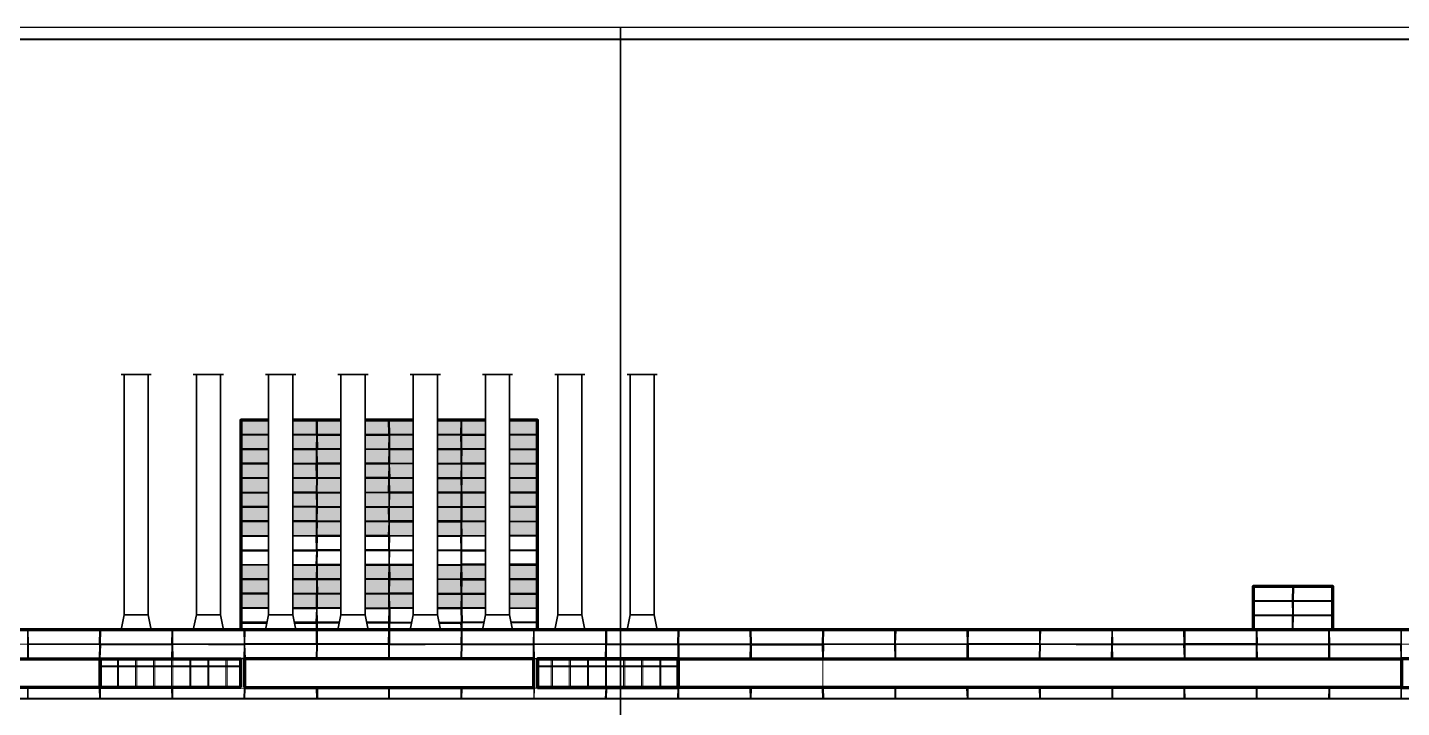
# Model space of a CAD drawing. Extents: x -50000 to 1632000, y -47600 to 308800.
# Drawn here: x 909987 to 1024013, y 252350 to 308800 of the extents above; entities that cross this region are included whole.
import ezdxf

# ---------------------------------------------------------------- set-up
doc = ezdxf.new("R2010")
doc.units = 0
doc.header["$MEASUREMENT"] = 0
doc.layers.get('Defpoints').update_dxf_attribs({"color": 6})
doc.layers.add('1', color=7, linetype='Continuous')

msp = doc.modelspace()

# ---------------------------------------------------------------- hatches: boundary and pattern name
at = {"layer": '1', "linetype": 'Continuous'}
h = msp.add_hatch(color=251, dxfattribs=at)
h.dxf.hatch_style = 1
h.paths.add_polyline_path([(930000, 276139.8), (927736.9, 276138.5), (927725.1, 275030.3), (930000, 275042.9)])
h = msp.add_hatch(color=251, dxfattribs=at)
h.dxf.hatch_style = 1
h.paths.add_polyline_path([(933943.7, 276142.1), (932000, 276141), (932000, 275054), (933954, 275064.8)])
h = msp.add_hatch(color=251, dxfattribs=at)
h.dxf.hatch_style = 1
h.paths.add_polyline_path([(936000, 276139.5), (934051.7, 276128.9), (934046.7, 275049), (936000, 275043.9)])
h = msp.add_hatch(color=251, dxfattribs=at)
h.dxf.hatch_style = 1
h.paths.add_polyline_path([(939931.2, 276161.1), (938000, 276150.5), (938000, 275038.6), (939941.8, 275033.4)])
h = msp.add_hatch(color=251, dxfattribs=at)
h.dxf.hatch_style = 1
h.paths.add_polyline_path([(942000, 276142.8), (940030.5, 276135.6), (940066.6, 275046.5), (942000, 275048.3)])
h = msp.add_hatch(color=251, dxfattribs=at)
h.dxf.hatch_style = 1
h.paths.add_polyline_path([(945938.8, 276157.3), (944000, 276150.2), (944000, 275050.2), (945934.5, 275051.9)])
h = msp.add_hatch(color=251, dxfattribs=at)
h.dxf.hatch_style = 1
h.paths.add_polyline_path([(948000, 276152), (946044.8, 276144.4), (946028.4, 275032.6), (948000, 275041.9)])
h = msp.add_hatch(color=251, dxfattribs=at)
h.dxf.hatch_style = 1
h.paths.add_polyline_path([(952257.7, 276168.6), (950000, 276159.8), (950000, 275051.2), (952257.7, 275061.8)])
h = msp.add_hatch(color=251, dxfattribs=at)
h.dxf.hatch_style = 1
h.paths.add_polyline_path([(930000, 274957.7), (927752.5, 274964.1), (927729.3, 273845.9), (930000, 273852.8)])
h = msp.add_hatch(color=251, dxfattribs=at)
h.dxf.hatch_style = 1
h.paths.add_polyline_path([(933967.8, 274946.5), (932000, 274952.1), (932000, 273858.8), (933942.4, 273864.6)])
h = msp.add_hatch(color=251, dxfattribs=at)
h.dxf.hatch_style = 1
h.paths.add_polyline_path([(936000, 274935), (934063.2, 274938), (934070.7, 273861.1), (936000, 273850.5)])
h = msp.add_hatch(color=251, dxfattribs=at)
h.dxf.hatch_style = 1
h.paths.add_polyline_path([(939963.7, 274929), (938000, 274932), (938000, 273839.4), (939946.8, 273828.6)])
h = msp.add_hatch(color=251, dxfattribs=at)
h.dxf.hatch_style = 1
h.paths.add_polyline_path([(942000, 274956.9), (940057.4, 274965.4), (940050.9, 273855.6), (942000, 273859)])
h = msp.add_hatch(color=251, dxfattribs=at)
h.dxf.hatch_style = 1
h.paths.add_polyline_path([(945930.9, 274939.8), (944000, 274948.2), (944000, 273862.4), (945959.1, 273865.8)])
h = msp.add_hatch(color=251, dxfattribs=at)
h.dxf.hatch_style = 1
h.paths.add_polyline_path([(948000, 274940.6), (946043.1, 274927.8), (946033.2, 273862.3), (948000, 273853.9)])
h = msp.add_hatch(color=251, dxfattribs=at)
h.dxf.hatch_style = 1
h.paths.add_polyline_path([(952255.9, 274968.3), (950000, 274953.6), (950000, 273845.3), (952269.8, 273835.6)])
h = msp.add_hatch(color=251, dxfattribs=at)
h.dxf.hatch_style = 1
h.paths.add_polyline_path([(930000, 273731.1), (927773.7, 273726.6), (927770.6, 272673.5), (930000, 272658.4)])
h = msp.add_hatch(color=251, dxfattribs=at)
h.dxf.hatch_style = 1
h.paths.add_polyline_path([(933954.8, 273739), (932000, 273735.1), (932000, 272644.7), (933947.9, 272631.5)])
h = msp.add_hatch(color=251, dxfattribs=at)
h.dxf.hatch_style = 1
h.paths.add_polyline_path([(936000, 273769), (934025.1, 273771.7), (934046.7, 272662.8), (936000, 272666.2)])
h = msp.add_hatch(color=251, dxfattribs=at)
h.dxf.hatch_style = 1
h.paths.add_polyline_path([(939968.2, 273763.5), (938000, 273766.2), (938000, 272669.7), (939937.9, 272673.1)])
h = msp.add_hatch(color=251, dxfattribs=at)
h.dxf.hatch_style = 1
h.paths.add_polyline_path([(942000, 273733), (940067, 273733.1), (940060.4, 272633.3), (942000, 272640.2)])
h = msp.add_hatch(color=251, dxfattribs=at)
h.dxf.hatch_style = 1
h.paths.add_polyline_path([(945947.1, 273732.9), (944000, 273732.9), (944000, 272647.3), (945950, 272654.1)])
h = msp.add_hatch(color=251, dxfattribs=at)
h.dxf.hatch_style = 1
h.paths.add_polyline_path([(948000, 273754.9), (946064.7, 273766.4), (946043.6, 272659.9), (948000, 272652.4)])
h = msp.add_hatch(color=251, dxfattribs=at)
h.dxf.hatch_style = 1
h.paths.add_polyline_path([(952259.2, 273729.5), (950000, 273743), (950000, 272644.7), (952259.1, 272636.1)])
h = msp.add_hatch(color=251, dxfattribs=at)
h.dxf.hatch_style = 1
h.paths.add_polyline_path([(930000, 272541.5), (927738.5, 272537.8), (927768.2, 271454.4), (930000, 271454.3)])
h = msp.add_hatch(color=251, dxfattribs=at)
h.dxf.hatch_style = 1
h.paths.add_polyline_path([(933927.8, 272548), (932000, 272544.8), (932000, 271454.3), (933945.8, 271454.3)])
h = msp.add_hatch(color=251, dxfattribs=at)
h.dxf.hatch_style = 1
h.paths.add_polyline_path([(936000, 272546.6), (934061.8, 272554.8), (934059.1, 271444.2), (936000, 271452.3)])
h = msp.add_hatch(color=251, dxfattribs=at)
h.dxf.hatch_style = 1
h.paths.add_polyline_path([(939973.4, 272530), (938000, 272538.3), (938000, 271460.7), (939934, 271468.8)])
h = msp.add_hatch(color=251, dxfattribs=at)
h.dxf.hatch_style = 1
h.paths.add_polyline_path([(942000, 272560.4), (940028.5, 272570), (940073.8, 271438.7), (942000, 271448)])
h = msp.add_hatch(color=251, dxfattribs=at)
h.dxf.hatch_style = 1
h.paths.add_polyline_path([(945963.3, 272541.1), (944000, 272550.7), (944000, 271457.7), (945956.9, 271467.2)])
h = msp.add_hatch(color=251, dxfattribs=at)
h.dxf.hatch_style = 1
h.paths.add_polyline_path([(948000, 272550.7), (946045.6, 272549), (946036.4, 271442.6), (948000, 271446.4)])
h = msp.add_hatch(color=251, dxfattribs=at)
h.dxf.hatch_style = 1
h.paths.add_polyline_path([(952255.4, 272554.6), (950000, 272552.5), (950000, 271450.3), (952225.9, 271454.6)])
h = msp.add_hatch(color=251, dxfattribs=at)
h.dxf.hatch_style = 1
h.paths.add_polyline_path([(930000, 271358), (927742.2, 271350.6), (927725.8, 270225.8), (930000, 270235.7)])
h = msp.add_hatch(color=251, dxfattribs=at)
h.dxf.hatch_style = 1
h.paths.add_polyline_path([(933967.2, 271371), (932000, 271364.6), (932000, 270244.5), (933946.9, 270253)])
h = msp.add_hatch(color=251, dxfattribs=at)
h.dxf.hatch_style = 1
h.paths.add_polyline_path([(936000, 271348.8), (934045.9, 271348.3), (934033.6, 270231.6), (936000, 270234.1)])
h = msp.add_hatch(color=251, dxfattribs=at)
h.dxf.hatch_style = 1
h.paths.add_polyline_path([(939956.6, 271349.6), (938000, 271349.2), (938000, 270236.7), (939930.5, 270239.2)])
h = msp.add_hatch(color=251, dxfattribs=at)
h.dxf.hatch_style = 1
h.paths.add_polyline_path([(942000, 271356.4), (940036.4, 271369.1), (940055.6, 270257.7), (942000, 270258.9)])
h = msp.add_hatch(color=251, dxfattribs=at)
h.dxf.hatch_style = 1
h.paths.add_polyline_path([(945944.3, 271330.9), (944000, 271343.5), (944000, 270260.1), (945971.6, 270261.3)])
h = msp.add_hatch(color=251, dxfattribs=at)
h.dxf.hatch_style = 1
h.paths.add_polyline_path([(948000, 271349.9), (946052.7, 271344.2), (946027.2, 270272.7), (948000, 270266.3)])
h = msp.add_hatch(color=251, dxfattribs=at)
h.dxf.hatch_style = 1
h.paths.add_polyline_path([(952230, 271362.3), (950000, 271355.8), (950000, 270259.9), (952269.7, 270252.5)])
h = msp.add_hatch(color=251, dxfattribs=at)
h.dxf.hatch_style = 1
h.paths.add_polyline_path([(930000, 270144.3), (927743.1, 270152.5), (927744.2, 269061.4), (930000, 269060)])
h = msp.add_hatch(color=251, dxfattribs=at)
h.dxf.hatch_style = 1
h.paths.add_polyline_path([(933952.7, 270129.8), (932000, 270136.9), (932000, 269058.7), (933972, 269057.5)])
h = msp.add_hatch(color=251, dxfattribs=at)
h.dxf.hatch_style = 1
h.paths.add_polyline_path([(936000, 270152.9), (934044.3, 270147.1), (934049, 269036.5), (936000, 269041.9)])
h = msp.add_hatch(color=251, dxfattribs=at)
h.dxf.hatch_style = 1
h.paths.add_polyline_path([(939968.6, 270164.5), (938000, 270158.7), (938000, 269047.4), (939968.7, 269052.8)])
h = msp.add_hatch(color=251, dxfattribs=at)
h.dxf.hatch_style = 1
h.paths.add_polyline_path([(942000, 270144.3), (940066.5, 270140.9), (940029.4, 269030.6), (942000, 269031.3)])
h = msp.add_hatch(color=251, dxfattribs=at)
h.dxf.hatch_style = 1
h.paths.add_polyline_path([(945938.2, 270151.1), (944000, 270147.8), (944000, 269031.9), (945961.8, 269032.5)])
h = msp.add_hatch(color=251, dxfattribs=at)
h.dxf.hatch_style = 1
h.paths.add_polyline_path([(948000, 270146.7), (946060.7, 270144.4), (946055.5, 269044), (948000, 269048.3)])
h = msp.add_hatch(color=251, dxfattribs=at)
h.dxf.hatch_style = 1
h.paths.add_polyline_path([(952274.4, 270151.6), (950000, 270149), (950000, 269052.6), (952273.3, 269057.6)])
h = msp.add_hatch(color=251, dxfattribs=at)
h.dxf.hatch_style = 1
h.paths.add_polyline_path([(930000, 268949.5), (927741, 268936), (927758.8, 267867), (930000, 267866.8)])
h = msp.add_hatch(color=251, dxfattribs=at)
h.dxf.hatch_style = 1
h.paths.add_polyline_path([(933933.8, 268973), (932000, 268961.4), (932000, 267866.6), (933944.8, 267866.4)])
h = msp.add_hatch(color=251, dxfattribs=at)
h.dxf.hatch_style = 1
h.paths.add_polyline_path([(936000, 268947.1), (934046.1, 268951.1), (934036.8, 267850.8), (936000, 267847.8)])
h = msp.add_hatch(color=251, dxfattribs=at)
h.dxf.hatch_style = 1
h.paths.add_polyline_path([(939930, 268939), (938000, 268943), (938000, 267844.6), (939959.7, 267841.5)])
h = msp.add_hatch(color=251, dxfattribs=at)
h.dxf.hatch_style = 1
h.paths.add_polyline_path([(942000, 268951.5), (940037.1, 268951.8), (940025.4, 267872.2), (942000, 267868.6)])
h = msp.add_hatch(color=251, dxfattribs=at)
h.dxf.hatch_style = 1
h.paths.add_polyline_path([(945954.8, 268950.9), (944000, 268951.2), (944000, 267865.1), (945936.8, 267861.6)])
h = msp.add_hatch(color=251, dxfattribs=at)
h.dxf.hatch_style = 1
h.paths.add_polyline_path([(948000, 268944.6), (946073.7, 268935.9), (946046.3, 267836.8), (948000, 267834.4)])
h = msp.add_hatch(color=251, dxfattribs=at)
h.dxf.hatch_style = 1
h.paths.add_polyline_path([(952251.5, 268963.9), (950000, 268953.7), (950000, 267832), (952264, 267829.2)])
h = msp.add_hatch(color=251, dxfattribs=at)
h.dxf.hatch_style = 1
h.paths.add_polyline_path([(930000, 267754.9), (927747.4, 267745.5), (927726.7, 266627.6), (930000, 266628.2)])
h = msp.add_hatch(color=251, dxfattribs=at)
h.dxf.hatch_style = 1
h.paths.add_polyline_path([(933932.7, 267771.3), (932000, 267763.2), (932000, 266628.7), (933938.7, 266629.2)])
h = msp.add_hatch(color=251, dxfattribs=at)
h.dxf.hatch_style = 1
h.paths.add_polyline_path([(936000, 267754), (934054.1, 267753.2), (934029.2, 266652.9), (936000, 266658.9)])
h = msp.add_hatch(color=251, dxfattribs=at)
h.dxf.hatch_style = 1
h.paths.add_polyline_path([(939966.6, 267755.7), (938000, 267754.8), (938000, 266665), (939932.7, 266670.9)])
h = msp.add_hatch(color=251, dxfattribs=at)
h.dxf.hatch_style = 1
h.paths.add_polyline_path([(942000, 267737.3), (940041.3, 267737.4), (940036.2, 266639.5), (942000, 266638.7)])
h = msp.add_hatch(color=251, dxfattribs=at)
h.dxf.hatch_style = 1
h.paths.add_polyline_path([(945960.6, 267736.9), (944000, 267737.1), (944000, 266637.9), (945942.6, 266637.2)])
h = msp.add_hatch(color=251, dxfattribs=at)
h.dxf.hatch_style = 1
h.paths.add_polyline_path([(948000, 267768.2), (946036, 267768.2), (946050.7, 266637.2), (948000, 266647.4)])
h = msp.add_hatch(color=251, dxfattribs=at)
h.dxf.hatch_style = 1
h.paths.add_polyline_path([(952261.1, 267768.1), (950000, 267768.1), (950000, 266657.9), (952259.8, 266669.8)])
h = msp.add_hatch(color=251, dxfattribs=at)
h.dxf.hatch_style = 1
h.paths.add_polyline_path([(930000, 264154.2), (927756, 264166.3), (927752.8, 263073), (930000, 263067.6)])
h = msp.add_hatch(color=251, dxfattribs=at)
h.dxf.hatch_style = 1
h.paths.add_polyline_path([(933958.5, 264132.8), (932000, 264143.4), (932000, 263062.8), (933939.1, 263058.2)])
h = msp.add_hatch(color=251, dxfattribs=at)
h.dxf.hatch_style = 1
h.paths.add_polyline_path([(936000, 264133.9), (934050.9, 264133.7), (934056.8, 263060.2), (936000, 263060.4)])
h = msp.add_hatch(color=251, dxfattribs=at)
h.dxf.hatch_style = 1
h.paths.add_polyline_path([(939962.8, 264134.4), (938000, 264134.2), (938000, 263060.6), (939960.4, 263060.8)])
h = msp.add_hatch(color=251, dxfattribs=at)
h.dxf.hatch_style = 1
h.paths.add_polyline_path([(942000, 264140), (940062.2, 264141.6), (940074.3, 263070.4), (942000, 263062.4)])
h = msp.add_hatch(color=251, dxfattribs=at)
h.dxf.hatch_style = 1
h.paths.add_polyline_path([(945942.3, 264136.7), (944000, 264138.3), (944000, 263054.2), (945926.4, 263046.3)])
h = msp.add_hatch(color=251, dxfattribs=at)
h.dxf.hatch_style = 1
h.paths.add_polyline_path([(948000, 264147.8), (946044.7, 264156.4), (946055, 263053.5), (948000, 263054.4)])
h = msp.add_hatch(color=251, dxfattribs=at)
h.dxf.hatch_style = 1
h.paths.add_polyline_path([(952260.1, 264129), (950000, 264138.9), (950000, 263055.3), (952263.3, 263056.3)])
h = msp.add_hatch(color=251, dxfattribs=at)
h.dxf.hatch_style = 1
h.paths.add_polyline_path([(930000, 262955.7), (927750.6, 262952.5), (927770.4, 261867.4), (930000, 261862.4)])
h = msp.add_hatch(color=251, dxfattribs=at)
h.dxf.hatch_style = 1
h.paths.add_polyline_path([(933960.3, 262961.4), (932000, 262958.6), (932000, 261857.9), (933958.9, 261853.6)])
h = msp.add_hatch(color=251, dxfattribs=at)
h.dxf.hatch_style = 1
h.paths.add_polyline_path([(936000, 262959.2), (934060.9, 262956.9), (934069.7, 261850.6), (936000, 261845.7)])
h = msp.add_hatch(color=251, dxfattribs=at)
h.dxf.hatch_style = 1
h.paths.add_polyline_path([(939946.8, 262963.8), (938000, 262961.5), (938000, 261840.7), (939951, 261835.7)])
h = msp.add_hatch(color=251, dxfattribs=at)
h.dxf.hatch_style = 1
h.paths.add_polyline_path([(942000, 262950.7), (940046.8, 262944.3), (940037.8, 261865.5), (942000, 261859.3)])
h = msp.add_hatch(color=251, dxfattribs=at)
h.dxf.hatch_style = 1
h.paths.add_polyline_path([(945928.9, 262963.7), (944000, 262957.3), (944000, 261853), (945948.2, 261846.8)])
h = msp.add_hatch(color=251, dxfattribs=at)
h.dxf.hatch_style = 1
h.paths.add_polyline_path([(948000, 262935.3), (946046.4, 262929.5), (946041.8, 261839.4), (948000, 261839.9)])
h = msp.add_hatch(color=251, dxfattribs=at)
h.dxf.hatch_style = 1
h.paths.add_polyline_path([(952259.9, 262948), (950000, 262941.3), (950000, 261840.3), (952262, 261840.7)])
h = msp.add_hatch(color=251, dxfattribs=at)
h.dxf.hatch_style = 1
h.paths.add_polyline_path([(930000, 261761.5), (927738.6, 261772.8), (927725.2, 260661.4), (930000, 260653.4)])
h = msp.add_hatch(color=251, dxfattribs=at)
h.dxf.hatch_style = 1
h.paths.add_polyline_path([(933957.6, 261741.8), (932000, 261751.5), (932000, 260646.4), (933952.1, 260639.6)])
h = msp.add_hatch(color=251, dxfattribs=at)
h.dxf.hatch_style = 1
h.paths.add_polyline_path([(936000, 261750.7), (934068, 261743.9), (934044.5, 260644.1), (936000, 260639.9)])
h = msp.add_hatch(color=251, dxfattribs=at)
h.dxf.hatch_style = 1
h.paths.add_polyline_path([(939947.5, 261764.8), (938000, 261757.8), (938000, 260635.7), (939958.6, 260631.5)])
h = msp.add_hatch(color=251, dxfattribs=at)
h.dxf.hatch_style = 1
h.paths.add_polyline_path([(942000, 261756.2), (940027.9, 261771.1), (940051.8, 260664.6), (942000, 260665.4)])
h = msp.add_hatch(color=251, dxfattribs=at)
h.dxf.hatch_style = 1
h.paths.add_polyline_path([(945965, 261726.2), (944000, 261741.1), (944000, 260666.2), (945938.8, 260666.9)])
h = msp.add_hatch(color=251, dxfattribs=at)
h.dxf.hatch_style = 1
h.paths.add_polyline_path([(948000, 261740), (946056.2, 261742.3), (946066, 260665.6), (948000, 260655)])
h = msp.add_hatch(color=251, dxfattribs=at)
h.dxf.hatch_style = 1
h.paths.add_polyline_path([(952258.3, 261734.8), (950000, 261737.6), (950000, 260644.1), (952265.4, 260631.8)])

# ---------------------------------------------------------------- linework, layer by layer
at = {"layer": '1', "linetype": 'Continuous', "lineweight": 35}
for p, q in [((917750, 280000), (920250, 280000)), ((918000, 279999.9), (918000, 260050)), ((920000, 279999.9), (920000, 260050)), ((923750, 280000), (926250, 280000)), ((924000, 279999.9), (924000, 260050)), ((926000, 279999.9), (926000, 260050)), ((929750, 280000), (932250, 280000)), ((930000, 279999.9), (930000, 260050)), ((932000, 279999.9), (932000, 260050)), ((935750, 280000), (938250, 280000)), ((936000, 279999.9), (936000, 260050)), ((938000, 279999.9), (938000, 260050)), ((941750, 280000), (944250, 280000)), ((942000, 279999.9), (942000, 260050)), ((944000, 279999.9), (944000, 260050)), ((947750, 280000), (950250, 280000)), ((948000, 279999.9), (948000, 260050)), ((950000, 279999.9), (950000, 260050)), ((953750, 280000), (956250, 280000)), ((954000, 279999.9), (954000, 260050)), ((956000, 279999.9), (956000, 260050)), ((959750, 280000), (962250, 280000)), ((960000, 279999.9), (960000, 260050)), ((962000, 279999.9), (962000, 260050)), ((918000, 260050), (917750.1, 258800.1)), ((920000, 260050), (920249.9, 258800.1)), ((924000, 260050), (923750.1, 258800.1)), ((926000, 260050), (926249.9, 258800.1)), ((930000, 260050), (929750.1, 258800.1)), ((932000, 260050), (932249.9, 258800.1)), ((936000, 260050), (935750.1, 258800.1)), ((938000, 260050), (938249.9, 258800.1)), ((942000, 260050), (941750.1, 258800.1)), ((944000, 260050), (944249.9, 258800.1)), ((948000, 260050), (947750.1, 258800.1)), ((950000, 260050), (950249.9, 258800.1)), ((954000, 260050), (953750.1, 258800.1)), ((956000, 260050), (956249.9, 258800.1)), ((960000, 260050), (959750.1, 258800.1)), ((962000, 260050), (962249.9, 258800.1))]:
    msp.add_line(p, q, dxfattribs=at)
at = {"layer": '1', "color": 8, "linetype": 'Continuous', "lineweight": 13}
for p, q in [((927700, 276200), (927700, 258800)), ((934000, 276200), (934000, 256400)), ((940000, 276200), (940000, 256400)), ((946000, 276200), (946000, 256400)), ((952300, 258800), (952300, 276200)), ((930000, 275000), (927700, 275000)), ((936000, 275000), (932000, 275000)), ((942000, 275000), (938000, 275000)), ((948000, 275000), (944000, 275000)), ((952300, 275000), (950000, 275000)), ((930000, 273800), (927700, 273800)), ((936000, 273800), (932000, 273800)), ((942000, 273800), (938000, 273800)), ((948000, 273800), (944000, 273800)), ((952300, 273800), (950000, 273800)), ((930000, 272600), (927700, 272600)), ((936000, 272600), (932000, 272600)), ((942000, 272600), (938000, 272600)), ((948000, 272600), (944000, 272600)), ((952300, 272600), (950000, 272600)), ((930000, 271400), (927700, 271400)), ((936000, 271400), (932000, 271400)), ((942000, 271400), (938000, 271400)), ((948000, 271400), (944000, 271400)), ((952300, 271400), (950000, 271400)), ((930000, 270200), (927700, 270200)), ((936000, 270200), (932000, 270200)), ((942000, 270200), (938000, 270200)), ((948000, 270200), (944000, 270200)), ((952300, 270200), (950000, 270200)), ((930000, 269000), (927700, 269000)), ((936000, 269000), (932000, 269000)), ((942000, 269000), (938000, 269000)), ((948000, 269000), (944000, 269000)), ((952300, 269000), (950000, 269000)), ((930000, 267800), (927700, 267800)), ((936000, 267800), (932000, 267800)), ((942000, 267800), (938000, 267800)), ((948000, 267800), (944000, 267800)), ((952300, 267800), (950000, 267800)), ((930000, 266600), (927700, 266600)), ((936000, 266600), (932000, 266600)), ((942000, 266600), (938000, 266600)), ((948000, 266600), (944000, 266600)), ((952300, 266600), (950000, 266600)), ((930000, 265400), (927700, 265400)), ((936000, 265400), (932000, 265400)), ((942000, 265400), (938000, 265400)), ((948000, 265400), (944000, 265400)), ((952300, 265400), (950000, 265400)), ((930000, 264200), (927700, 264200)), ((936000, 264200), (932000, 264200)), ((942000, 264200), (938000, 264200)), ((948000, 264200), (944000, 264200)), ((952300, 264200), (950000, 264200)), ((930000, 263000), (927700, 263000)), ((936000, 263000), (932000, 263000)), ((942000, 263000), (938000, 263000)), ((948000, 263000), (944000, 263000)), ((952300, 263000), (950000, 263000)), ((1015000, 258800), (1015000, 262400)), ((930000, 261800), (927700, 261800)), ((936000, 261800), (932000, 261800)), ((942000, 261800), (938000, 261800)), ((948000, 261800), (944000, 261800)), ((952300, 261800), (950000, 261800)), ((1018300, 261200), (1011700, 261200)), ((930000, 260600), (927700, 260600)), ((936000, 260600), (932000, 260600)), ((942000, 260600), (938000, 260600)), ((948000, 260600), (944000, 260600)), ((952300, 260600), (950000, 260600)), ((1018300, 260000), (1011700, 260000)), ((929870, 259400), (927700, 259400)), ((935870, 259400), (932130, 259400)), ((941870, 259400), (938130, 259400)), ((947870, 259400), (944130, 259400)), ((952300, 259400), (950130, 259400)), ((1240300, 258800), (838000, 258800)), ((910000, 258800), (910000, 256400)), ((916000, 258800), (916000, 256400)), ((922000, 258800), (922000, 256400)), ((928000, 258800), (928000, 253100)), ((952000, 253100), (952000, 258800)), ((958000, 258800), (958000, 256400)), ((964000, 258800), (964000, 256400)), ((970000, 258800), (970000, 256400)), ((976000, 258800), (976000, 253100)), ((982000, 258800), (982000, 256400)), ((988000, 258800), (988000, 256400)), ((994000, 258800), (994000, 256400)), ((1000000, 258800), (1000000, 256400)), ((1006000, 258800), (1006000, 256400)), ((1012000, 258800), (1012000, 256400)), ((1018000, 258800), (1018000, 256400)), ((1024000, 258800), (1024000, 256400)), ((1240300, 257600), (838000, 257600)), ((844000, 256400), (958000, 256400)), ((970000, 256400), (1024000, 256400)), ((916000, 254000), (838000, 254000)), ((910000, 254000), (910000, 253100)), ((916000, 254000), (916000, 253100)), ((922000, 254000), (922000, 253100)), ((952000, 254000), (928000, 254000)), ((934000, 254000), (934000, 253100)), ((940000, 254000), (940000, 253100)), ((946000, 254000), (946000, 253100)), ((958000, 254000), (958000, 253100)), ((964000, 254000), (958000, 254000)), ((964000, 254000), (964000, 253100)), ((970000, 254000), (970000, 253100)), ((1024000, 254000), (970000, 254000)), ((982000, 254000), (982000, 253100)), ((988000, 254000), (988000, 253100)), ((994000, 254000), (994000, 253100)), ((1000000, 254000), (1000000, 253100)), ((1006000, 254000), (1006000, 253100)), ((1012000, 254000), (1012000, 253100)), ((1018000, 254000), (1018000, 253100)), ((1024000, 254000), (1024000, 253100))]:
    msp.add_line(p, q, dxfattribs=at)
at = {"layer": '1', "color": 7, "linetype": 'Continuous', "lineweight": 9}
for p, q in [((927725.1, 275030.3), (927736.9, 276138.5)), ((927736.9, 276138.5), (930000, 276139.8)), ((932000, 276141), (933943.7, 276142.1)), ((933954, 275064.8), (933943.7, 276142.1)), ((934046.7, 275049), (934051.7, 276128.9)), ((934051.7, 276128.9), (936000, 276139.5)), ((938000, 276150.5), (939931.2, 276161.1)), ((939941.8, 275033.4), (939931.2, 276161.1)), ((940030.5, 276135.6), (942000, 276142.8)), ((940066.6, 275046.5), (940030.5, 276135.6)), ((944000, 276150.2), (945938.8, 276157.3)), ((945934.5, 275051.9), (945938.8, 276157.3)), ((946028.4, 275032.6), (946044.8, 276144.4)), ((946044.8, 276144.4), (948000, 276152)), ((950000, 276159.8), (952257.7, 276168.6)), ((952257.7, 275061.8), (952257.7, 276168.6)), ((927725.1, 275030.3), (930000, 275042.9)), ((927729.3, 273845.9), (927752.5, 274964.1)), ((927752.5, 274964.1), (930000, 274957.7)), ((932000, 275054), (933954, 275064.8)), ((932000, 274952.1), (933967.8, 274946.5)), ((933942.4, 273864.6), (933967.8, 274946.5)), ((934046.7, 275049), (936000, 275043.9)), ((934063.2, 274938), (936000, 274935)), ((934070.7, 273861.1), (934063.2, 274938)), ((938000, 275038.6), (939941.8, 275033.4)), ((938000, 274932), (939963.7, 274929)), ((939946.8, 273828.6), (939963.7, 274929)), ((940050.9, 273855.6), (940057.4, 274965.4)), ((940057.4, 274965.4), (942000, 274956.9)), ((940066.6, 275046.5), (942000, 275048.3)), ((944000, 275050.2), (945934.5, 275051.9)), ((944000, 274948.2), (945930.9, 274939.8)), ((945959.1, 273865.8), (945930.9, 274939.8)), ((946028.4, 275032.6), (948000, 275041.9)), ((946033.2, 273862.3), (946043.1, 274927.8)), ((946043.1, 274927.8), (948000, 274940.6)), ((950000, 275051.2), (952257.7, 275061.8)), ((950000, 274953.6), (952255.9, 274968.3)), ((952269.8, 273835.6), (952255.9, 274968.3)), ((927729.3, 273845.9), (930000, 273852.8)), ((927770.6, 272673.5), (927773.7, 273726.6)), ((927773.7, 273726.6), (930000, 273731.1)), ((932000, 273858.8), (933942.4, 273864.6)), ((932000, 273735.1), (933954.8, 273739)), ((933947.9, 272631.5), (933954.8, 273739)), ((934025.1, 273771.7), (936000, 273769)), ((934046.7, 272662.8), (934025.1, 273771.7)), ((934070.7, 273861.1), (936000, 273850.5)), ((938000, 273839.4), (939946.8, 273828.6)), ((938000, 273766.2), (939968.2, 273763.5)), ((939937.9, 272673.1), (939968.2, 273763.5)), ((940050.9, 273855.6), (942000, 273859)), ((940060.4, 272633.3), (940067, 273733.1)), ((940067, 273733.1), (942000, 273733)), ((944000, 273862.4), (945959.1, 273865.8)), ((944000, 273732.9), (945947.1, 273732.9)), ((945950, 272654.1), (945947.1, 273732.9)), ((946033.2, 273862.3), (948000, 273853.9)), ((946043.6, 272659.9), (946064.7, 273766.4)), ((946064.7, 273766.4), (948000, 273754.9)), ((950000, 273845.3), (952269.8, 273835.6)), ((950000, 273743), (952259.2, 273729.5)), ((952259.1, 272636.1), (952259.2, 273729.5)), ((927738.5, 272537.8), (930000, 272541.5)), ((927768.2, 271454.4), (927738.5, 272537.8)), ((927770.6, 272673.5), (930000, 272658.4)), ((932000, 272644.7), (933947.9, 272631.5)), ((932000, 272544.8), (933927.8, 272548)), ((933945.8, 271454.3), (933927.8, 272548)), ((934046.7, 272662.8), (936000, 272666.2)), ((934059.1, 271444.2), (934061.8, 272554.8)), ((934061.8, 272554.8), (936000, 272546.6)), ((938000, 272669.7), (939937.9, 272673.1)), ((938000, 272538.3), (939973.4, 272530)), ((939934, 271468.8), (939973.4, 272530)), ((940028.5, 272570), (942000, 272560.4)), ((940073.8, 271438.7), (940028.5, 272570)), ((940060.4, 272633.3), (942000, 272640.2)), ((944000, 272647.3), (945950, 272654.1)), ((944000, 272550.7), (945963.3, 272541.1)), ((945956.9, 271467.2), (945963.3, 272541.1)), ((946036.4, 271442.6), (946045.6, 272549)), ((946043.6, 272659.9), (948000, 272652.4)), ((946045.6, 272549), (948000, 272550.7)), ((950000, 272644.7), (952259.1, 272636.1)), ((950000, 272552.5), (952255.4, 272554.6)), ((952225.9, 271454.6), (952255.4, 272554.6)), ((927768.2, 271454.4), (930000, 271454.3)), ((932000, 271454.3), (933945.8, 271454.3)), ((934059.1, 271444.2), (936000, 271452.3)), ((938000, 271460.7), (939934, 271468.8)), ((940073.8, 271438.7), (942000, 271448)), ((944000, 271457.7), (945956.9, 271467.2)), ((946036.4, 271442.6), (948000, 271446.4)), ((950000, 271450.3), (952225.9, 271454.6)), ((927725.8, 270225.8), (927742.2, 271350.6)), ((927742.2, 271350.6), (930000, 271358)), ((932000, 271364.6), (933967.2, 271371)), ((932000, 270244.5), (933946.9, 270253)), ((933946.9, 270253), (933967.2, 271371)), ((934033.6, 270231.6), (934045.9, 271348.3)), ((934045.9, 271348.3), (936000, 271348.8)), ((938000, 271349.2), (939956.6, 271349.6)), ((939930.5, 270239.2), (939956.6, 271349.6)), ((940036.4, 271369.1), (942000, 271356.4)), ((940055.6, 270257.7), (940036.4, 271369.1)), ((940055.6, 270257.7), (942000, 270258.9)), ((944000, 271343.5), (945944.3, 271330.9)), ((944000, 270260.1), (945971.6, 270261.3)), ((945971.6, 270261.3), (945944.3, 271330.9)), ((946027.2, 270272.7), (946052.7, 271344.2)), ((946027.2, 270272.7), (948000, 270266.3)), ((946052.7, 271344.2), (948000, 271349.9)), ((950000, 271355.8), (952230, 271362.3)), ((950000, 270259.9), (952269.7, 270252.5)), ((952269.7, 270252.5), (952230, 271362.3)), ((927725.8, 270225.8), (930000, 270235.7)), ((927743.1, 270152.5), (930000, 270144.3)), ((927744.2, 269061.4), (927743.1, 270152.5)), ((932000, 270136.9), (933952.7, 270129.8)), ((933972, 269057.5), (933952.7, 270129.8)), ((934033.6, 270231.6), (936000, 270234.1)), ((934044.3, 270147.1), (936000, 270152.9)), ((934049, 269036.5), (934044.3, 270147.1)), ((938000, 270236.7), (939930.5, 270239.2)), ((938000, 270158.7), (939968.6, 270164.5)), ((939968.7, 269052.8), (939968.6, 270164.5)), ((940029.4, 269030.6), (940066.5, 270140.9)), ((940066.5, 270140.9), (942000, 270144.3)), ((944000, 270147.8), (945938.2, 270151.1)), ((945961.8, 269032.5), (945938.2, 270151.1)), ((946055.5, 269044), (946060.7, 270144.4)), ((946060.7, 270144.4), (948000, 270146.7)), ((950000, 270149), (952274.4, 270151.6)), ((952273.3, 269057.6), (952274.4, 270151.6)), ((927741, 268936), (930000, 268949.5)), ((927758.8, 267867), (927741, 268936)), ((927744.2, 269061.4), (930000, 269060)), ((932000, 269058.7), (933972, 269057.5)), ((932000, 268961.4), (933933.8, 268973)), ((933944.8, 267866.4), (933933.8, 268973)), ((934036.8, 267850.8), (934046.1, 268951.1)), ((934046.1, 268951.1), (936000, 268947.1)), ((934049, 269036.5), (936000, 269041.9)), ((938000, 269047.4), (939968.7, 269052.8)), ((938000, 268943), (939930, 268939)), ((939959.7, 267841.5), (939930, 268939)), ((940025.4, 267872.2), (940037.1, 268951.8)), ((940029.4, 269030.6), (942000, 269031.3)), ((940037.1, 268951.8), (942000, 268951.5)), ((944000, 269031.9), (945961.8, 269032.5)), ((944000, 268951.2), (945954.8, 268950.9)), ((945936.8, 267861.6), (945954.8, 268950.9)), ((946046.3, 267836.8), (946073.7, 268935.9)), ((946055.5, 269044), (948000, 269048.3)), ((946073.7, 268935.9), (948000, 268944.6)), ((950000, 269052.6), (952273.3, 269057.6)), ((950000, 268953.7), (952251.5, 268963.9)), ((952264, 267829.2), (952251.5, 268963.9)), ((927726.7, 266627.6), (927747.4, 267745.5)), ((927747.4, 267745.5), (930000, 267754.9)), ((927758.8, 267867), (930000, 267866.8)), ((932000, 267866.6), (933944.8, 267866.4)), ((932000, 267763.2), (933932.7, 267771.3)), ((933938.7, 266629.2), (933932.7, 267771.3)), ((934029.2, 266652.9), (934054.1, 267753.2)), ((934036.8, 267850.8), (936000, 267847.8)), ((934054.1, 267753.2), (936000, 267754)), ((938000, 267844.6), (939959.7, 267841.5)), ((938000, 267754.8), (939966.6, 267755.7)), ((939932.7, 266670.9), (939966.6, 267755.7)), ((940025.4, 267872.2), (942000, 267868.6)), ((940036.2, 266639.5), (940041.3, 267737.4)), ((940041.3, 267737.4), (942000, 267737.3)), ((944000, 267865.1), (945936.8, 267861.6)), ((944000, 267737.1), (945960.6, 267736.9)), ((945942.6, 266637.2), (945960.6, 267736.9)), ((946036, 267768.2), (948000, 267768.2)), ((946050.7, 266637.2), (946036, 267768.2)), ((946046.3, 267836.8), (948000, 267834.4)), ((950000, 267832), (952264, 267829.2)), ((950000, 267768.1), (952261.1, 267768.1)), ((952259.8, 266669.8), (952261.1, 267768.1)), ((927726.7, 266627.6), (930000, 266628.2)), ((932000, 266628.7), (933938.7, 266629.2)), ((934029.2, 266652.9), (936000, 266658.9)), ((938000, 266665), (939932.7, 266670.9)), ((940036.2, 266639.5), (942000, 266638.7)), ((944000, 266637.9), (945942.6, 266637.2)), ((946050.7, 266637.2), (948000, 266647.4)), ((950000, 266657.9), (952259.8, 266669.8)), ((927752.8, 263073), (927756, 264166.3)), ((927756, 264166.3), (930000, 264154.2)), ((932000, 264143.4), (933958.5, 264132.8)), ((933939.1, 263058.2), (933958.5, 264132.8)), ((934050.9, 264133.7), (936000, 264133.9)), ((934056.8, 263060.2), (934050.9, 264133.7)), ((938000, 264134.2), (939962.8, 264134.4)), ((939960.4, 263060.8), (939962.8, 264134.4)), ((940062.2, 264141.6), (942000, 264140)), ((940074.3, 263070.4), (940062.2, 264141.6)), ((944000, 264138.3), (945942.3, 264136.7)), ((945926.4, 263046.3), (945942.3, 264136.7)), ((946044.7, 264156.4), (948000, 264147.8)), ((946055, 263053.5), (946044.7, 264156.4)), ((950000, 264138.9), (952260.1, 264129)), ((952263.3, 263056.3), (952260.1, 264129)), ((927750.6, 262952.5), (930000, 262955.7)), ((927770.4, 261867.4), (927750.6, 262952.5)), ((927752.8, 263073), (930000, 263067.6)), ((932000, 263062.8), (933939.1, 263058.2)), ((932000, 262958.6), (933960.3, 262961.4)), ((933958.9, 261853.6), (933960.3, 262961.4)), ((934056.8, 263060.2), (936000, 263060.4)), ((934060.9, 262956.9), (936000, 262959.2)), ((934069.7, 261850.6), (934060.9, 262956.9)), ((938000, 263060.6), (939960.4, 263060.8)), ((938000, 262961.5), (939946.8, 262963.8)), ((939951, 261835.7), (939946.8, 262963.8)), ((940037.8, 261865.5), (940046.8, 262944.3)), ((940046.8, 262944.3), (942000, 262950.7)), ((940074.3, 263070.4), (942000, 263062.4)), ((944000, 263054.2), (945926.4, 263046.3)), ((944000, 262957.3), (945928.9, 262963.7)), ((945948.2, 261846.8), (945928.9, 262963.7)), ((946041.8, 261839.4), (946046.4, 262929.5)), ((946046.4, 262929.5), (948000, 262935.3)), ((946055, 263053.5), (948000, 263054.4)), ((950000, 263055.3), (952263.3, 263056.3)), ((950000, 262941.3), (952259.9, 262948)), ((952262, 261840.7), (952259.9, 262948)), ((927725.2, 260661.4), (927738.6, 261772.8)), ((927738.6, 261772.8), (930000, 261761.5)), ((927770.4, 261867.4), (930000, 261862.4)), ((932000, 261857.9), (933958.9, 261853.6)), ((932000, 261751.5), (933957.6, 261741.8)), ((933952.1, 260639.6), (933957.6, 261741.8)), ((934044.5, 260644.1), (934068, 261743.9)), ((934068, 261743.9), (936000, 261750.7)), ((934069.7, 261850.6), (936000, 261845.7)), ((938000, 261840.7), (939951, 261835.7)), ((938000, 261757.8), (939947.5, 261764.8)), ((939958.6, 260631.5), (939947.5, 261764.8)), ((940027.9, 261771.1), (942000, 261756.2)), ((940051.8, 260664.6), (940027.9, 261771.1)), ((940037.8, 261865.5), (942000, 261859.3)), ((944000, 261853), (945948.2, 261846.8)), ((944000, 261741.1), (945965, 261726.2)), ((945938.8, 260666.9), (945965, 261726.2)), ((946041.8, 261839.4), (948000, 261839.9)), ((946056.2, 261742.3), (948000, 261740)), ((946066, 260665.6), (946056.2, 261742.3)), ((950000, 261840.3), (952262, 261840.7)), ((950000, 261737.6), (952258.3, 261734.8)), ((952265.4, 260631.8), (952258.3, 261734.8)), ((927725.2, 260661.4), (930000, 260653.4)), ((932000, 260646.4), (933952.1, 260639.6)), ((934044.5, 260644.1), (936000, 260639.9)), ((938000, 260635.7), (939958.6, 260631.5)), ((940051.8, 260664.6), (942000, 260665.4)), ((944000, 260666.2), (945938.8, 260666.9)), ((946066, 260665.6), (948000, 260655)), ((950000, 260644.1), (952265.4, 260631.8))]:
    msp.add_line(p, q, dxfattribs=at)
at = {"layer": '1', "color": 8, "linetype": 'Continuous', "lineweight": 9}
for p, q in [((927700, 273800), (927773.7, 273726.6)), ((927700, 272600), (927770.6, 272673.5)), ((927728, 266526.1), (930000, 266538.8)), ((927759.1, 265431.5), (927728, 266526.1)), ((932000, 266549.9), (933925.9, 266560.7)), ((933934.4, 265434.1), (933925.9, 266560.7)), ((934025, 265468.6), (934045.2, 266557.7)), ((934045.2, 266557.7), (936000, 266553.7)), ((938000, 266549.7), (939959.1, 266545.7)), ((939958.5, 265471.9), (939959.1, 266545.7)), ((940041.4, 265456.9), (940063.4, 266573.1)), ((940063.4, 266573.1), (942000, 266559.1)), ((944000, 266544.6), (945933.3, 266530.6)), ((945947.7, 265441.5), (945933.3, 266530.6)), ((946025.6, 266565.3), (948000, 266566.4)), ((946034.7, 265439.3), (946025.6, 266565.3)), ((950000, 266567.6), (952268.6, 266568.9)), ((952233.7, 265460.2), (952268.6, 266568.9)), ((927746.8, 265337.2), (930000, 265335.7)), ((927755.4, 264235.5), (927746.8, 265337.2)), ((927759.1, 265431.5), (930000, 265432.5)), ((932000, 265433.3), (933934.4, 265434.1)), ((932000, 265334.3), (933973.8, 265333)), ((933927, 264228), (933973.8, 265333)), ((934025, 265468.6), (936000, 265469.7)), ((934036.7, 264250.6), (934061.1, 265362.1)), ((934061.1, 265362.1), (936000, 265361.5)), ((938000, 265470.8), (939958.5, 265471.9)), ((938000, 265360.8), (939963.7, 265360.1)), ((939966.6, 264244.9), (939963.7, 265360.1)), ((940041.4, 265456.9), (942000, 265451.8)), ((940041.5, 264269.9), (940071, 265349.9)), ((940071, 265349.9), (942000, 265347.7)), ((944000, 265446.6), (945947.7, 265441.5)), ((944000, 265345.4), (945941, 265343.2)), ((945963.2, 264227.9), (945941, 265343.2)), ((946026.8, 264269.8), (946044.9, 265326.3)), ((946034.7, 265439.3), (948000, 265445.9)), ((946044.9, 265326.3), (948000, 265338.7)), ((950000, 265452.7), (952233.7, 265460.2)), ((950000, 265351.3), (952240.7, 265365.5)), ((952267.3, 264271.5), (952240.7, 265365.5)), ((927755.4, 264235.5), (930000, 264232.8)), ((932000, 264230.4), (933927, 264228)), ((934036.7, 264250.6), (936000, 264248.7)), ((938000, 264246.8), (939966.6, 264244.9)), ((940041.5, 264269.9), (942000, 264256)), ((944000, 264241.8), (945963.2, 264227.9)), ((946026.8, 264269.8), (948000, 264270.3)), ((950000, 264270.9), (952267.3, 264271.5)), ((940000, 263000), (940074.3, 263070.4)), ((1011738.5, 261232), (1011745.6, 262327.9)), ((1011745.6, 262327.9), (1014971.1, 262368.7)), ((1014940.6, 261273), (1014971.1, 262368.7)), ((1015049, 261235.4), (1015072.9, 262370.6)), ((1015072.9, 262370.6), (1018230.2, 262357.1)), ((1018244.7, 261259.2), (1018230.2, 262357.1)), ((1011727, 261126), (1014947.4, 261157.2)), ((1011773.3, 260056.6), (1011727, 261126)), ((1011738.5, 261232), (1014940.6, 261273)), ((1014969.3, 260055.5), (1014947.4, 261157.2)), ((1015049, 261235.4), (1018244.7, 261259.2)), ((1015057.3, 261148.3), (1018252.2, 261130.4)), ((1015059.9, 260063), (1015057.3, 261148.3)), ((1018259.5, 260048.4), (1018252.2, 261130.4)), ((927770.2, 260570.2), (930000, 260556.4)), ((927771.9, 259474.4), (927770.2, 260570.2)), ((932000, 260544), (933963.4, 260531.8)), ((933928.7, 259467.3), (933963.4, 260531.8)), ((934034.1, 260569.3), (936000, 260555.8)), ((934055.7, 259455.7), (934034.1, 260569.3)), ((938000, 260542), (939973.8, 260528.4)), ((939956.4, 259451.3), (939973.8, 260528.4)), ((940072, 259452.2), (940073.2, 260558.6)), ((940073.2, 260558.6), (942000, 260555.4)), ((944000, 260552.1), (945962.8, 260548.9)), ((945965.2, 259443.2), (945962.8, 260548.9)), ((946056.2, 260571.2), (948000, 260565.5)), ((946073.9, 259449.8), (946056.2, 260571.2)), ((950000, 260559.7), (952261, 260553.2)), ((952227.8, 259453.2), (952261, 260553.2)), ((1011773.3, 260056.6), (1014969.3, 260055.5)), ((1015059.9, 260063), (1018259.5, 260048.4)), ((927700, 259400), (927771.9, 259474.4)), ((927755.3, 258836.1), (927758.3, 259329.3)), ((927758.3, 259329.3), (929855.7, 259328.4)), ((927771.9, 259474.4), (929884.4, 259471.9)), ((932116.1, 259469.4), (933928.7, 259467.3)), ((932144.5, 259327.5), (933955.8, 259326.7)), ((932242.4, 258837.4), (933950.3, 258837.9)), ((933950.3, 258837.9), (933955.8, 259326.7)), ((934044.9, 258860.8), (934055.7, 259353)), ((934044.9, 258860.8), (935760.6, 258852.6)), ((934055.7, 259455.7), (935880.9, 259454.3)), ((934055.7, 259353), (935860.9, 259354.4)), ((938119.4, 259452.7), (939956.4, 259451.3)), ((938138.8, 259356), (939955.9, 259357.4)), ((938241.8, 258840.7), (939959.3, 258832.5)), ((939959.3, 258832.5), (939955.9, 259357.4)), ((940064.2, 259339.4), (941857.1, 259335.2)), ((940067.6, 258832.8), (940064.2, 259339.4)), ((940067.6, 258832.8), (941758.4, 258841.7)), ((940072, 259452.2), (941879.9, 259449.4)), ((944120.8, 259446), (945965.2, 259443.2)), ((944144, 259329.8), (945931, 259325.7)), ((944239, 258854.8), (945972, 258863.9)), ((946000, 259400), (945931, 259325.7)), ((945972, 258863.9), (945931, 259325.7)), ((946064.4, 258849.5), (946071.6, 259370.5)), ((946064.4, 258849.5), (947758.8, 258843.6)), ((946071.6, 259370.5), (947864, 259369.8)), ((946073.9, 259449.8), (947880.2, 259450.8)), ((950119.6, 259452), (952227.8, 259453.2)), ((950136.2, 259368.9), (952231.8, 259368)), ((952274.8, 258828), (952231.8, 259368)), ((1011747.5, 259955.6), (1014947.6, 259928.7)), ((1011754.9, 258855.2), (1011747.5, 259955.6)), ((1011754.9, 258855.2), (1014947.5, 258862.6)), ((1014947.5, 258862.6), (1014947.6, 259928.7)), ((1015028.6, 258849.3), (1015058.7, 259949.4)), ((1015028.6, 258849.3), (1018235.3, 258849.9)), ((1015058.7, 259949.4), (1018256.7, 259959.3)), ((1018235.3, 258849.9), (1018256.7, 259959.3)), ((910032, 258766.3), (915959.4, 258758.7)), ((910059.8, 257649.5), (910032, 258766.3)), ((915949.9, 257630.9), (915959.4, 258758.7)), ((916058.8, 257637.9), (916062.2, 258757.4)), ((916062.2, 258757.4), (921964.8, 258729.9)), ((921944.3, 257659.7), (921964.8, 258729.9)), ((922040.9, 258744.6), (927950.2, 258730.6)), ((922060.8, 257626.3), (922040.9, 258744.6)), ((927755.3, 258836.1), (929757.4, 258836.7)), ((927971.8, 257642.2), (927950.2, 258730.6)), ((928032.4, 257660.9), (928049.7, 258751.1)), ((928049.7, 258751.1), (933938.6, 258760.7)), ((933934.9, 257668.9), (933938.6, 258760.7)), ((934064.4, 257668.5), (934065, 258726.6)), ((934065, 258726.6), (939951.3, 258771.3)), ((939925.9, 257673.1), (939951.3, 258771.3)), ((940070.3, 258769.8), (945963.5, 258764.7)), ((940070.9, 257660.3), (940070.3, 258769.8)), ((945952.4, 257648.2), (945963.5, 258764.7)), ((946061, 258741.8), (951969.4, 258762.5)), ((946068.3, 257638), (946061, 258741.8)), ((950242.9, 258835), (952274.8, 258828)), ((951938.5, 257635.8), (951969.4, 258762.5)), ((952043.2, 258765.4), (957947.8, 258761.1)), ((952045.6, 257659.5), (952043.2, 258765.4)), ((957942, 257626.1), (957947.8, 258761.1)), ((958056.1, 257640.3), (958067.8, 258773.7)), ((958067.8, 258773.7), (963967.8, 258728.7)), ((963936.4, 257646.5), (963967.8, 258728.7)), ((964049.7, 257643.3), (964066.9, 258773.3)), ((964066.9, 258773.3), (969933.2, 258745.5)), ((969964.4, 257649.1), (969933.2, 258745.5)), ((970041, 258762.9), (975970.5, 258729.1)), ((970072.3, 257670.1), (970041, 258762.9)), ((975945.7, 257636.6), (975970.5, 258729.1)), ((976049.9, 257671), (976071.1, 258774.2)), ((976071.1, 258774.2), (981950.2, 258768.5)), ((981946.3, 257640.5), (981950.2, 258768.5)), ((982025.6, 257639.4), (982069.3, 258762.8)), ((982069.3, 258762.8), (987934.4, 258772.2)), ((987967, 257634.4), (987934.4, 258772.2)), ((988037.7, 257662.9), (988070.5, 258737.2)), ((988070.5, 258737.2), (993960.5, 258745.2)), ((993970.6, 257652.2), (993960.5, 258745.2)), ((994034.5, 257662.4), (994073, 258740.8)), ((994073, 258740.8), (999962.2, 258774.7)), ((999956.5, 257649.8), (999962.2, 258774.7)), ((1000028.1, 258741.5), (1005928.6, 258759.2)), ((1000059.3, 257661), (1000028.1, 258741.5)), ((1005951.9, 257628.1), (1005928.6, 258759.2)), ((1006051.5, 258770.5), (1011945.1, 258753.2)), ((1006052, 257656.3), (1006051.5, 258770.5)), ((1011960.2, 257657.3), (1011945.1, 258753.2)), ((1012035.4, 258727.3), (1017953.1, 258762.9)), ((1012056.9, 257652.9), (1012035.4, 258727.3)), ((1017958.7, 257633.4), (1017953.1, 258762.9)), ((1018045.7, 258757.6), (1023947.7, 258740.7)), ((1018057.2, 257638.5), (1018045.7, 258757.6)), ((1023955.3, 257646.9), (1023947.7, 258740.7)), ((910059.8, 257649.5), (915949.9, 257630.9)), ((910062.9, 256431.1), (910068, 257573.8)), ((910068, 257573.8), (915967.2, 257546.6)), ((915943.3, 256430.3), (915967.2, 257546.6)), ((916027.6, 256430.1), (916071.3, 257556.8)), ((916058.8, 257637.9), (921944.3, 257659.7)), ((916071.3, 257556.8), (921954.6, 257539.7)), ((921937.3, 256438.6), (921954.6, 257539.7)), ((922055.4, 257571.9), (927963.5, 257528.6)), ((922074.6, 256454.3), (922055.4, 257571.9)), ((922060.8, 257626.3), (927971.8, 257642.2)), ((927933.3, 256473), (927963.5, 257528.6)), ((928032.4, 257660.9), (933934.9, 257668.9)), ((928037.4, 257572.2), (933967.3, 257560.5)), ((928074.4, 256432.2), (928037.4, 257572.2)), ((933934.7, 256433.3), (933967.3, 257560.5)), ((934035.7, 256442.6), (934048, 257556)), ((934048, 257556), (939941.1, 257569.6)), ((934064.4, 257668.5), (939925.9, 257673.1)), ((940000, 257600), (939925.9, 257673.1)), ((939953, 256430.5), (939941.1, 257569.6)), ((940027.4, 257537.4), (945972.5, 257571.1)), ((940037.8, 256445.6), (940027.4, 257537.4)), ((940070.9, 257660.3), (945952.4, 257648.2)), ((945962.1, 256456.8), (945972.5, 257571.1)), ((946042, 256438.5), (946051.2, 257555.4)), ((946051.2, 257555.4), (951961.4, 257559.4)), ((946068.3, 257638), (951938.5, 257635.8)), ((951964.2, 256451.5), (951961.4, 257559.4)), ((952033.1, 257555.4), (957957.1, 257569)), ((952062.7, 256433.2), (952033.1, 257555.4)), ((952045.6, 257659.5), (957942, 257626.1)), ((957936.3, 256429.5), (957957.1, 257569)), ((958029.9, 256464.7), (958042.7, 257557)), ((958042.7, 257557), (963955.1, 257544.9)), ((958056.1, 257640.3), (963936.4, 257646.5)), ((963960, 256471), (963955.1, 257544.9)), ((964000, 257600), (964073.9, 257527.6)), ((964049.7, 257643.3), (969964.4, 257649.1)), ((964054.2, 256431.9), (964073.9, 257527.6)), ((964073.9, 257527.6), (969966.8, 257555.7)), ((969935.4, 256430.5), (969966.8, 257555.7)), ((970000, 257600), (970072.3, 257670.1)), ((970059, 256436.9), (970064.3, 257530.3)), ((970064.3, 257530.3), (975941.3, 257531.3)), ((970072.3, 257670.1), (975945.7, 257636.6)), ((975955.8, 256440.8), (975941.3, 257531.3)), ((976037.2, 256465.2), (976063.9, 257555.8)), ((976049.9, 257671), (981946.3, 257640.5)), ((976063.9, 257555.8), (981934.5, 257569.5)), ((981966.2, 256446.2), (981934.5, 257569.5)), ((982025.6, 257639.4), (987967, 257634.4)), ((982051.4, 256452.7), (982059.1, 257572.3)), ((982059.1, 257572.3), (987937.3, 257547.3)), ((987935.2, 256431.1), (987937.3, 257547.3)), ((988037.7, 257662.9), (993970.6, 257652.2)), ((988066.4, 256474.6), (988067.4, 257563.8)), ((988067.4, 257563.8), (993968, 257574.7)), ((993947, 256456.5), (993968, 257574.7)), ((994034.5, 257662.4), (999956.5, 257649.8)), ((994036.5, 256439.6), (994056.7, 257574.8)), ((994056.7, 257574.8), (999948.1, 257529.9)), ((999927.3, 256455.9), (999948.1, 257529.9)), ((1000025.6, 257563), (1005926, 257540.8)), ((1000061.5, 256454.5), (1000025.6, 257563)), ((1000059.3, 257661), (1005951.9, 257628.1)), ((1005968.1, 256467), (1005926, 257540.8)), ((1006052, 257656.3), (1011960.2, 257657.3)), ((1006066.5, 257552.2), (1011948.5, 257550.1)), ((1006067.7, 256427.1), (1006066.5, 257552.2)), ((1011954.5, 256469), (1011948.5, 257550.1)), ((1012028.7, 257545.9), (1017962.9, 257545.6)), ((1012072.3, 256438.8), (1012028.7, 257545.9)), ((1012056.9, 257652.9), (1017958.7, 257633.4)), ((1017962.9, 256433.7), (1017962.9, 257545.6)), ((1018057.2, 257638.5), (1023955.3, 257646.9)), ((1018070, 256453.3), (1018074.1, 257538.6)), ((1018074.1, 257538.6), (1023937.4, 257561.9)), ((1023959.4, 256443.4), (1023937.4, 257561.9)), ((910062.9, 256431.1), (915943.3, 256430.3)), ((916027.6, 256430.1), (921937.3, 256438.6)), ((922074.6, 256454.3), (927933.3, 256473)), ((928074.4, 256432.2), (933934.7, 256433.3)), ((934035.7, 256442.6), (939953, 256430.5)), ((940037.8, 256445.6), (945962.1, 256456.8)), ((946042, 256438.5), (951964.2, 256451.5)), ((952062.7, 256433.2), (957936.3, 256429.5)), ((958029.9, 256464.7), (963960, 256471)), ((964054.2, 256431.9), (969935.4, 256430.5)), ((970059, 256436.9), (975955.8, 256440.8)), ((976037.2, 256465.2), (981966.2, 256446.2)), ((982051.4, 256452.7), (987935.2, 256431.1)), ((988066.4, 256474.6), (993947, 256456.5)), ((994036.5, 256439.6), (999927.3, 256455.9)), ((1000061.5, 256454.5), (1005968.1, 256467)), ((1006067.7, 256427.1), (1011954.5, 256469)), ((1012072.3, 256438.8), (1017962.9, 256433.7)), ((1018070, 256453.3), (1023959.4, 256443.4)), ((910039.8, 253100), (910042.1, 253936)), ((910042.1, 253936), (915938, 253940.4)), ((915955.4, 253100), (915938, 253940.4)), ((916041.6, 253941.1), (921947.2, 253962.6)), ((916052.2, 253100), (916041.6, 253941.1)), ((921968, 253100), (921947.2, 253962.6)), ((922051.2, 253100), (922052.5, 253961.8)), ((922052.5, 253961.8), (927973.8, 253937.1)), ((927938.6, 253100), (927973.8, 253937.1)), ((928037, 253100), (928047.3, 253943.3)), ((928047.3, 253943.3), (933950.6, 253931.4)), ((933958.1, 253100), (933950.6, 253931.4)), ((934069.1, 253100), (934074.7, 253936.3)), ((934074.7, 253936.3), (939939.5, 253964.5)), ((939950.2, 253100), (939939.5, 253964.5)), ((940032.4, 253100), (940040.4, 253936)), ((940040.4, 253936), (945958.1, 253936)), ((945951.4, 253100), (945958.1, 253936)), ((946042.4, 253100), (946068.3, 253942.7)), ((946068.3, 253942.7), (951925.3, 253952.6)), ((952044.3, 253100), (952049.9, 253968.8)), ((952049.9, 253968.8), (957968.8, 253953.3)), ((957938.8, 253100), (957968.8, 253953.3)), ((958041, 253100), (958055.5, 253930.2)), ((958055.5, 253930.2), (963948.2, 253961.9)), ((963936.7, 253100), (963948.2, 253961.9)), ((964033.6, 253100), (964039, 253965.6)), ((964039, 253965.6), (969931.2, 253937.8)), ((969946.5, 253100), (969931.2, 253937.8)), ((970055.4, 253100), (970066.1, 253950.2)), ((970066.1, 253950.2), (975937.1, 253926.6)), ((975962.1, 253100), (975937.1, 253926.6)), ((976032, 253967.6), (981956.9, 253930.2)), ((976063.7, 253100), (976032, 253967.6)), ((981968.6, 253100), (981956.9, 253930.2)), ((982044.3, 253100), (982045.7, 253934.2)), ((982045.7, 253934.2), (987925.3, 253933.5)), ((988000, 254000), (987925.3, 253933.5)), ((987963.6, 253100), (987925.3, 253933.5)), ((988040.5, 253939.3), (993938.4, 253935.4)), ((988041.2, 253100), (988040.5, 253939.3)), ((993958.7, 253100), (993938.4, 253935.4)), ((994051.4, 253940.7), (999963.3, 253929.2)), ((994054.8, 253100), (994051.4, 253940.7)), ((999966.4, 253100), (999963.3, 253929.2)), ((1000064.7, 253968.3), (1005936.1, 253942.4)), ((1000067.7, 253100), (1000064.7, 253968.3)), ((1005935.7, 253100), (1005936.1, 253942.4)), ((1006035.5, 253935.2), (1011963.5, 253931.5)), ((1006060.9, 253100), (1006035.5, 253935.2)), ((1011946.8, 253100), (1011963.5, 253931.5)), ((1012027.1, 253949.8), (1017971.5, 253928.7)), ((1012031.6, 253100), (1012027.1, 253949.8)), ((1017951.4, 253100), (1017971.5, 253928.7)), ((1018056.4, 253100), (1018058.9, 253926.3)), ((1018058.9, 253926.3), (1023945.4, 253960.9)), ((1023951.8, 253100), (1023945.4, 253960.9))]:
    msp.add_line(p, q, dxfattribs=at)
at = {"layer": '1', "lineweight": 35}
for p, q in [((918000, 260050), (920000, 260050)), ((924000, 260050), (926000, 260050)), ((930000, 260050), (932000, 260050)), ((936000, 260050), (938000, 260050)), ((942000, 260050), (944000, 260050)), ((948000, 260050), (950000, 260050)), ((954000, 260050), (956000, 260050)), ((960000, 260050), (962000, 260050))]:
    msp.add_line(p, q, dxfattribs=at)
at = {"layer": '1', "linetype": 'Continuous', "lineweight": 20}
for p, q in [((916120, 254120), (916120, 256280)), ((927580, 256280), (916120, 256280)), ((927580, 255820), (916120, 255820)), ((927580, 255720), (916120, 255720)), ((917450, 256280), (917450, 254120)), ((917550, 254120), (917550, 256280)), ((918950, 256280), (918950, 254120)), ((919050, 254120), (919050, 256280)), ((920450, 256280), (920450, 254120)), ((920550, 254120), (920550, 256280)), ((921950, 256280), (921950, 254120)), ((922050, 254120), (922050, 256280)), ((923450, 256280), (923450, 254120)), ((923550, 254120), (923550, 256280)), ((924950, 256280), (924950, 254120)), ((925050, 254120), (925050, 256280)), ((926450, 256280), (926450, 254120)), ((926550, 254120), (926550, 256280)), ((927580, 256280), (927580, 254120)), ((952300, 254000), (952300, 256400)), ((963880, 256280), (952420, 256280)), ((952420, 256280), (952420, 254120)), ((963880, 255820), (952420, 255820)), ((963880, 255720), (952420, 255720)), ((953450, 254120), (953450, 256280)), ((953550, 256280), (953550, 254120)), ((954950, 254120), (954950, 256280)), ((955050, 256280), (955050, 254120)), ((956450, 254120), (956450, 256280)), ((956550, 256280), (956550, 254120)), ((957950, 254120), (957950, 256280)), ((958050, 256280), (958050, 254120)), ((959450, 254120), (959450, 256280)), ((959550, 256280), (959550, 254120)), ((960950, 254120), (960950, 256280)), ((961050, 256280), (961050, 254120)), ((962450, 254120), (962450, 256280)), ((962550, 256280), (962550, 254120)), ((963880, 254120), (963880, 256280)), ((927580, 254120), (916120, 254120)), ((952420, 254120), (963880, 254120))]:
    msp.add_line(p, q, dxfattribs=at)
at = {"layer": '1', "linetype": 'Continuous', "lineweight": 70}
for p, q in [((964000, 256400), (1024000, 256400)), ((1024000, 254000), (964000, 254000))]:
    msp.add_line(p, q, dxfattribs=at)
at = {"layer": '1', "linetype": 'Continuous', "lineweight": 40}
msp.add_line((838300, 253100), (1240000, 253100), dxfattribs=at)
at = {"layer": '1', "linetype": 'Continuous', "lineweight": 40, "flags": 128}
msp.add_lwpolyline([(795000, 191000), (1294600, 191000), (1294600, 307800), (795000, 307800)], close=True, dxfattribs=at)
at = {"layer": '1', "lineweight": 70}
for points in [[(930000, 276200), (927700, 276200), (927700, 258800)], [(936000, 276200), (932000, 276200)], [(942000, 276200), (938000, 276200)], [(948000, 276200), (944000, 276200)], [(952300, 258800), (952300, 276200), (950000, 276200)], [(1018300, 258800), (1018300, 262400), (1011700, 262400), (1011700, 258800)], [(1240000, 254000), (1186000, 254000), (1186000, 256400), (1240300, 256400), (1240300, 258800), (838000, 258800), (838000, 256400), (868000, 256400), (868000, 254000), (838000, 254000)], [(927700, 254000), (904000, 254000), (904000, 256400), (927700, 256400)], [(916000, 256400), (916000, 254000)], [(927700, 254000), (927700, 256400)]]:
    msp.add_lwpolyline(points, dxfattribs=at)
for points in [[(928000, 254000), (952000, 254000), (952000, 256400), (928000, 256400)], [(952300, 254000), (964000, 254000), (964000, 256400), (952300, 256400)], [(1024000, 254000), (1090000, 254000), (1090000, 256400), (1024000, 256400)]]:
    msp.add_lwpolyline(points, close=True, dxfattribs=at)
at = {"layer": 'Defpoints', "linetype": 'Continuous'}
msp.add_xline((1315800, 258800), (-1, 0), dxfattribs=at)
at = {"layer": 'Defpoints'}
for points in [[(791000, 190000), (959200, 190000), (959200, 308800), (791000, 308800)], [(959200, 190000), (1127400, 190000), (1127400, 308800), (959200, 308800)]]:
    msp.add_lwpolyline(points, close=True, dxfattribs=at)

doc.saveas('drawing.dxf')
